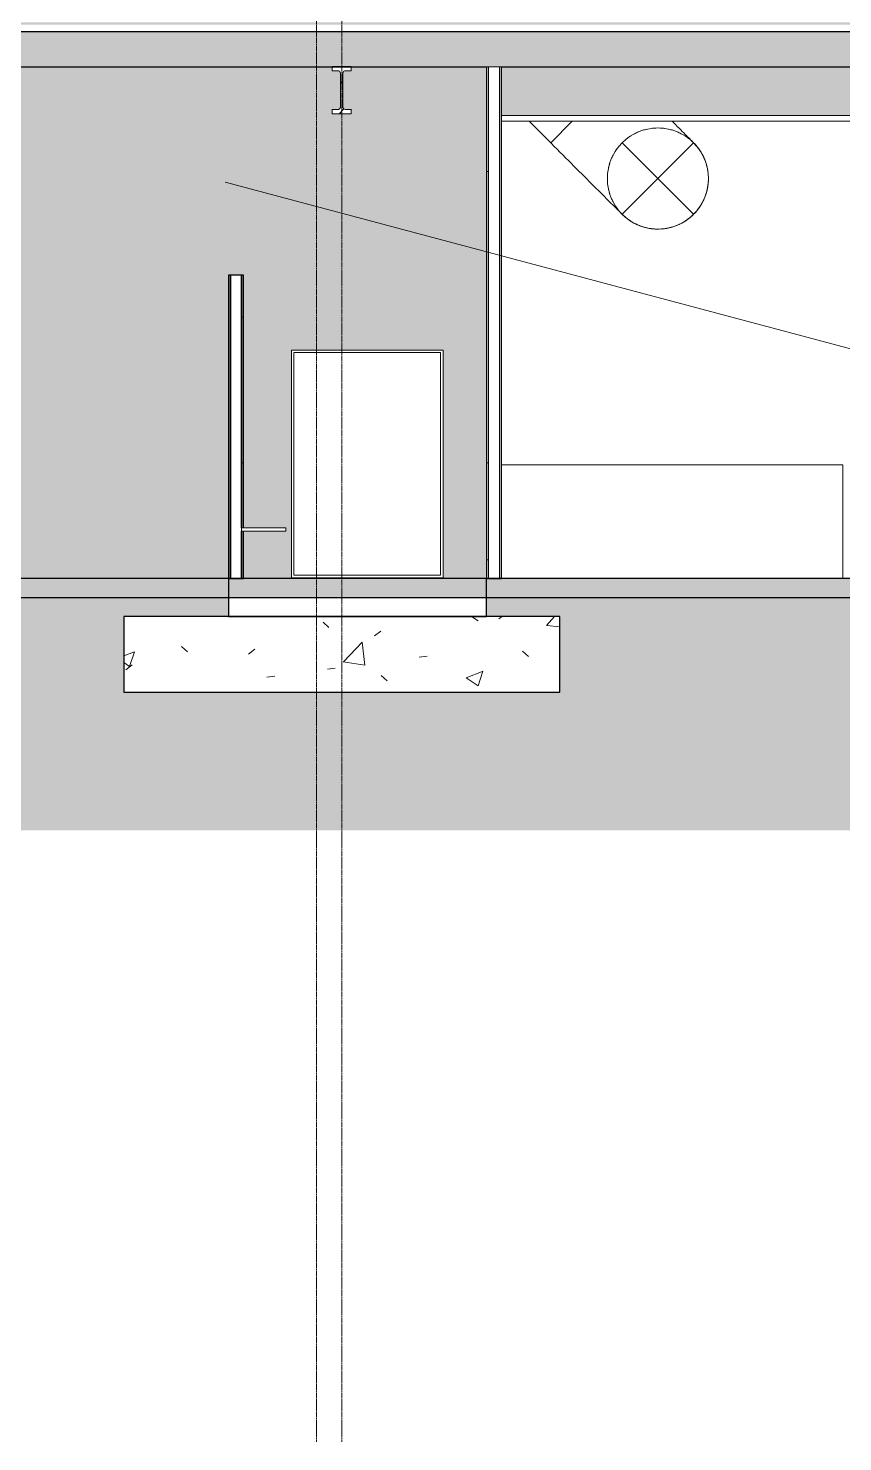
# Model space of a CAD drawing. Header units: inches. Extents: x -23445 to -52, y -314 to 853.
# Drawn here: x -1679.3 to -1421.4, y -273.2 to 174.1 of the extents above; entities that cross this region are included whole.
import ezdxf

# ---------------------------------------------------------------- set-up
doc = ezdxf.new("R2010")
doc.units = ezdxf.units.IN
doc.header["$MEASUREMENT"] = 0
doc.linetypes.add('Grid Line 1_2_', pattern=[0.8749999999999999, 0.4999999999999999, -0.125, 0.125, -0.125])
for name, color, linetype, lineweight in [('A-ANNO-IDEN', 131, 'Continuous', 9), ('A-CLNG', 13, 'Continuous', 9), ('A-CLNG-PATT', 13, 'Continuous', 9), ('A-FLOR', 192, 'Continuous', 9), ('A-FLOR-LEVL', 51, 'Continuous', 9), ('A-FLOR-PATT', 8, 'Continuous', 25), ('A-ROOF', 132, 'Continuous', 9), ('A-WALL', 113, 'Continuous', 9), ('A-WALL-PATT', 111, 'Continuous', 25), ('C-TOPO', 7, 'Continuous', 9), ('I-FURN', 30, 'Continuous', 9), ('I-WALL', 2, 'Continuous', 9), ('M-HVAC-DUCT', 70, 'Continuous', 9), ('M-HVAC-DUCT-ANNO', 70, 'Continuous', 9), ('Q-CASE', 31, 'Continuous', 9), ('Q-SPCQ', 91, 'Continuous', 9), ('S-BEAM', 12, 'Continuous', 9), ('S-FNDN', 32, 'Continuous', 9), ('S-GRID', 1, 'Continuous', 9)]:
    doc.layers.add(name, color=color, linetype=linetype, lineweight=lineweight)
pattern_1 = [(0, (-5053.144, 67.247), (61.44, 15.36), [2.534, -43.54600000000001, 2.534, -43.54600000000001, -245.76]), (0, (-5053.144, 67.247), (61.44, 15.36), [-92.16, 2.534, -89.626, 2.534, -43.54600000000001, -107.52]), (0, (-5053.144, 67.247), (61.44, 15.36), [-230.4, 2.534, -28.186, 2.534, -74.266]), (120, (-5030.104, 74.92699999999999), (-44.02215020212896, 45.52860080851592), [2.534, -43.546, 2.534, -43.546, -245.76]), (120, (-5030.104, 74.92699999999999), (-44.02215020212896, 45.52860080851592), [-92.15999999999998, 2.534, -89.62599999999999, 2.534, -43.546, -107.52]), (120, (-5030.104, 74.92699999999999), (-44.02215020212896, 45.52860080851592), [-230.4, 2.534, -28.186, 2.534, -74.26599999999999]), (240, (-5022.424, 105.647), (-17.41784979787101, -60.8886008085159), [2.534, -43.54600000000001, 2.534, -43.54600000000001, -245.76]), (240, (-5022.424, 105.647), (-17.41784979787101, -60.8886008085159), [-92.16, 2.534, -89.626, 2.534, -43.54600000000001, -107.52]), (240, (-5022.424, 105.647), (-17.41784979787101, -60.8886008085159), [-230.4, 2.534, -28.186, 2.534, -74.266])]
pattern_2 = [(49.99999999999999, (-5053.144, 67.247), (55.08540092433552, -4.819842010399984), [5.76, -63.36]), (355, (-5053.144, 67.247), (-10.65568887076341, 57.76853117995548), [4.608000000000001, -50.688]), (100.451, (-5048.553, 66.846), (44.42946763329039, 52.94866132228842), [4.895, -53.848]), (46.184, (-5053.144, 82.60700000000001), (81.96444173651602, -12.71212223907837), [8.64, -95.04]), (96.636, (-5046.314, 81.548), (71.78149636030851, 74.81237833590787), [7.343, -80.77199999999999]), (351.184, (-5053.144, 82.60700000000001), (71.78194683429966, 74.81243234033883), [6.912000000000001, -76.032]), (21, (-5045.464, 78.767), (45.84207144938917, -30.92146111083851), [5.76, -63.36]), (326, (-5045.464, 78.767), (18.68706418402729, 55.69147629738364), [4.608000000000001, -50.688]), (71.45100000000001, (-5041.644, 76.19), (64.52890835799828, 24.77010932808051), [4.895, -53.848]), (37.50000000000001, (-5053.144, 67.247), (0.933894640541661, 25.56681620382889), [2.534, -47.53899999999999, 2.534, -48.922, -50.88]), (37.50000000000001, (-5053.144, 67.247), (0.933894640541661, 25.56681620382889), [-101.53, 2.534, -48.346]), (7.499999999999999, (-5053.144, 67.247), (20.20403996418253, 30.29130269773347), [2.534, -26.803, 2.534, -46.387, -19.392]), (7.499999999999999, (-5053.144, 67.247), (20.20403996418253, 30.29130269773347), [-78.259, 2.534, -16.858]), (327.5, (-5070.27, 67.247), (40.99778450279307, -1.732402627145404), [2.534, -16.666, 2.534, -57.37, -79.488]), (327.5, (-5070.27, 67.247), (40.99778450279307, -1.732402627145404), [-79.104, 2.534, -76.954]), (317.5, (-5077.95, 67.247), (44.78888311775997, 7.687838582048734), [2.534, -22.426, 2.534, -37.248, -56.448]), (317.5, (-5077.95, 67.247), (44.78888311775997, 7.687838582048734), [-64.742, 2.534, -53.91399999999999])]

# ---------------------------------------------------------------- blocks, each defined once
blk = doc.blocks.new('Furniture 6 - Furniture 1-2394-Building Section - East_West looking South _ Fieldhouse')
at = {"layer": 'I-FURN', "color": 7}
for p, q in [((25659.64022535242, 16), (25673.64022535241, 16)), ((25659.64022535242, 15), (25659.64022535242, 16)), ((25673.64022535241, 15), (25659.64022535242, 15)), ((25673.64022535241, 15), (25673.64022535241, 16))]:
    blk.add_line(p, q, dxfattribs=at)
blk = doc.blocks.new('Bradley-Washroom_Accessories-Mirrors-780_Custom - Bradley-Washroom_Accessories-Mirrors-780_Custom-177760-Building Section - East_West looking South _ Fieldhouse')
at = {"layer": 'Q-SPCQ', "color": 7}
for p, q in [((25368.64022535242, 72.25000000000001), (25320.64022535242, 72.25000000000001)), ((25320.64022535242, 72.25000000000001), (25320.64022535242, 0.2499999999999058)), ((25368.64022535242, 0.2499999999998952), (25368.64022535242, 72.25000000000001)), ((25321.39022535242, 71.50000000000013), (25367.89022535242, 71.50000000000013)), ((25321.39022535242, 0.9999999999998844), (25321.39022535242, 71.50000000000013)), ((25367.89022535242, 71.50000000000013), (25367.89022535242, 0.9999999999998844)), ((25320.64022535242, 0.2499999999999058), (25368.64022535242, 0.2499999999998952)), ((25367.89022535242, 0.9999999999998844), (25321.39022535242, 0.9999999999998844))]:
    blk.add_line(p, q, dxfattribs=at)
blk = doc.blocks.new('Locker Rooms and Restrooms_rvt-5-Building Section - East_West looking South _ Fieldhouse')
at = {"layer": 'A-WALL-PATT', "lineweight": 9}
h = blk.add_hatch(dxfattribs=at)
h.set_pattern_fill('FP_60', style=0, pattern_type=2)
h.set_pattern_definition(pattern_1)
h.paths.add_polyline_path([(25660.26522535243, 0), (25660.26522535243, 15), (25659.64022535243, 15), (25659.64022535243, 0)], flags=0)
h.paths.add_polyline_path([(25659.64022535243, 16.00000000000045), (25660.26522535243, 16.00000000000045), (25660.26522535243, 95.99999999999999), (25659.64022535243, 95.99999999999999), (25659.64022535243, 76.52392066002743)], flags=0)
at = {"layer": 'A-FLOR', "color": 250, "lineweight": 25}
for p, q in [((25737.26522535242, 0), (25655.51522535242, 0)), ((25655.51522535242, 0), (25655.51522535242, -12)), ((25737.26522535242, -12), (25737.26522535242, 0)), ((25655.51522535242, -12), (25737.26522535242, -12))]:
    blk.add_line(p, q, dxfattribs=at)
at = {"layer": 'I-WALL', "color": 250, "lineweight": 25}
for p, q in [((25655.51522535242, 95.99999999999999), (25655.51522535242, 0)), ((25656.14022535242, 95.99999999999999), (25655.51522535242, 95.99999999999999)), ((25656.14022535242, 95.99999999999999), (25656.14022535242, 0)), ((25659.64022535242, 95.99999999999999), (25656.14022535242, 95.99999999999999)), ((25656.14022535242, 0), (25656.14022535242, 95.99999999999999)), ((25659.64022535242, 16.00000000000021), (25659.64022535242, 95.99999999999999)), ((25660.26522535242, 95.99999999999999), (25659.64022535242, 95.99999999999999)), ((25659.64022535242, 95.99999999999999), (25659.64022535242, 16.00000000000021)), ((25660.26522535242, 16.00000000000021), (25660.26522535242, 95.99999999999999)), ((25659.64022535242, 0), (25659.64022535242, 14.99999999999992)), ((25659.64022535242, 14.99999999999991), (25659.64022535242, 0)), ((25660.26522535242, 0), (25660.26522535242, 14.99999999999992)), ((25655.51522535242, 0), (25656.14022535242, 0)), ((25656.14022535242, 0), (25659.64022535242, 0)), ((25659.64022535242, 0), (25660.26522535242, 0))]:
    blk.add_line(p, q, dxfattribs=at)
at = {"lineweight": 9}
for name, p in [('Bradley-Washroom_Accessories-Mirrors-780_Custom - Bradley-Washroom_Accessories-Mirrors-780_Custom-177760-Building Section - East_West looking South _ Fieldhouse', (354.8124999999956, 0)), ('Furniture 6 - Furniture 1-2394-Building Section - East_West looking South _ Fieldhouse', (0, 0))]:
    blk.add_blockref(name, p, dxfattribs=at)
blk = doc.blocks.new('Struct_Xcel_Sports Complex_rvt-5-Building Section - East_West looking South _ Fieldhouse')
at = {"layer": 'A-FLOR-PATT', "lineweight": 9}
h = blk.add_hatch(dxfattribs=at)
h.set_pattern_fill('FP_71', style=0, pattern_type=2)
h.set_pattern_definition(pattern_2)
h.paths.add_polyline_path([(24152.18500625958, -5.999999999999317), (26272.89022535242, -5.999999999999317), (26272.89022535242, 0), (22066.14022535249, 0), (22066.14022535249, -5.999999999999317), (23875.71100625957, -5.999999999999317)], flags=0)
at = {"layer": 'S-FNDN'}
h = blk.add_hatch(dxfattribs=at)
h.set_pattern_fill('FP_71', color=256, style=0, pattern_type=2)
h.set_pattern_definition(pattern_2)
h.paths.add_polyline_path([(25760.39022535242, -35.99999999999999), (25760.39022535242, -12), (25622.39022535242, -12), (25622.39022535242, -35.99999999999999)], flags=0)
at = {"layer": 'A-FLOR', "color": 250, "lineweight": 25}
for p, q in [((26272.89022535242, 0), (22066.14022535249, 0)), ((22066.14022535249, -5.999999999999999), (26272.89022535242, -5.999999999999999))]:
    blk.add_line(p, q, dxfattribs=at)
at = {"layer": 'S-FNDN', "color": 250, "lineweight": 25}
for p, q in [((25760.39022535242, -12), (25622.39022535242, -12)), ((25622.39022535242, -12), (25622.39022535242, -35.99999999999999)), ((25760.39022535242, -35.99999999999999), (25760.39022535242, -12)), ((25622.39022535242, -35.99999999999999), (25760.39022535242, -35.99999999999999))]:
    blk.add_line(p, q, dxfattribs=at)
blk = doc.blocks.new('W-Wide Flange - 1_-3_ deep-1401343-Building Section - East_West looking South _ Fieldhouse')
at = {"layer": 'S-BEAM'}
h = blk.add_hatch(dxfattribs=at)
h.set_pattern_fill('FP_59', color=256, style=0, pattern_type=2)
h.set_pattern_definition([(45, (-5053.144, 67.247), (-19.00703027829439, 19.0070302782944), []), (45, (-5053.144, 96.04700000000001), (-19.00703027829439, 19.0070302782944), [])])
h.paths.add_polyline_path([(25688.39022535787, 147.0246595367274), (25694.39022535787, 147.0246595367275), (25694.39022535787, 148.3858395803335), (25692.45718172665, 148.4081731000217), (25692.10031943422, 148.5801780381753), (25691.85336306544, 148.8901202269809), (25691.76522535787, 149.2766118147527), (25691.78753951603, 159.9839379150788), (25691.95939533848, 160.3411098494723), (25692.26906883006, 160.588280497136), (25692.65522535787, 160.6764946799524), (25694.39022535787, 160.6764946799525), (25694.39022535787, 162.0376747235586), (25688.39022535787, 162.0376747235585), (25688.39022535787, 160.6764946799524), (25690.32326898909, 160.6541611602651), (25690.68013128153, 160.4821562221107), (25690.9270876503, 160.1722140333058), (25691.01522535787, 159.7857224455333), (25690.99291119972, 149.0783963452072), (25690.82105537727, 148.721224410813), (25690.51138188569, 148.4740537631493), (25690.07163125958, 148.3858395803335), (25688.39022535787, 148.3858395803336)], flags=0)
at = {"layer": 'S-BEAM', "lineweight": 15}
for p, q in [((25694.39022535787, 162.0376747235576), (25688.39022535787, 162.0376747235576)), ((25688.39022535787, 162.0376747235576), (25688.39022535787, 160.6764946799516)), ((25694.39022535787, 160.6764946799516), (25694.39022535787, 162.0376747235576)), ((25688.39022535787, 160.6764946799516), (25690.12522535787, 160.6764946799516)), ((25691.01522535787, 159.785722445533), (25691.01522535787, 149.2766118147518)), ((25691.76522535787, 149.2766118147518), (25691.76522535787, 159.785722445533)), ((25692.65522535787, 160.6764946799516), (25694.39022535787, 160.6764946799516)), ((25690.12522535787, 148.3858395803331), (25688.39022535787, 148.3858395803331)), ((25688.39022535787, 148.3858395803331), (25688.39022535787, 147.0246595367272)), ((25694.39022535787, 148.3858395803332), (25692.65522535787, 148.3858395803332)), ((25694.39022535787, 147.0246595367272), (25694.39022535787, 148.3858395803332)), ((25688.39022535787, 147.0246595367272), (25694.39022535787, 147.0246595367272))]:
    blk.add_line(p, q, dxfattribs=at)
at = {"layer": 'S-BEAM'}
for p, q in [((25688.39022535787, 148.5547628320969), (25688.39022535787, 148.3858395803331)), ((25694.39022535787, 148.3858395803331), (25694.39022535787, 148.5547628320968))]:
    blk.add_line(p, q, dxfattribs=at)
at = {"layer": 'S-BEAM', "lineweight": 15, "flags": 128}
for points in [[(25690.12522535787, 160.6764946799516), (25690.32326898909, 160.6541611602644), (25690.51138188568, 160.5882804971362), (25690.68013128153, 160.4821562221101), (25690.82105537727, 160.3411098494722), (25690.9270876503, 160.1722140333048), (25690.99291119971, 159.9839379150783), (25691.01522535787, 159.785722445533)], [(25691.76522535787, 159.785722445533), (25691.78753951603, 159.9839379150781), (25691.85336306543, 160.1722140333044), (25691.95939533848, 160.3411098494716), (25692.10031943422, 160.4821562221096), (25692.26906883006, 160.5882804971358), (25692.45718172665, 160.6541611602641), (25692.65522535787, 160.6764946799516)], [(25691.01522535787, 149.2766118147518), (25690.99291119971, 149.0783963452066), (25690.9270876503, 148.8901202269802), (25690.82105537727, 148.7212244108129), (25690.68013128153, 148.5801780381749), (25690.51138188568, 148.4740537631487), (25690.32326898909, 148.4081731000205), (25690.12522535787, 148.3858395803331)], [(25692.65522535787, 148.3858395803332), (25692.45718172665, 148.4081731000205), (25692.26906883006, 148.4740537631488), (25692.10031943422, 148.580178038175), (25691.95939533848, 148.7212244108129), (25691.85336306543, 148.8901202269801), (25691.78753951603, 149.0783963452066), (25691.76522535787, 149.2766118147518)]]:
    blk.add_lwpolyline(points, dxfattribs=at)
blk = doc.blocks.new('Casework 1 - Casework 1-456223-Building Section - East_West looking South _ Fieldhouse')
at = {"layer": 'Q-CASE', "lineweight": 13}
for p, q in [((25850.01522535242, 35.99999999999999), (25742.01522535242, 35.99999999999999)), ((25742.01522535242, 35.99999999999999), (25742.01522535242, 0)), ((25850.01522535242, 0), (25850.01522535242, 35.99999999999999)), ((25742.01522535242, 0), (25850.01522535242, 0))]:
    blk.add_line(p, q, dxfattribs=at)
blk = doc.blocks.new('Girt_C - 10_D-1401468-Building Section - East_West looking South _ Fieldhouse')
at = {"layer": 'S-BEAM'}
blk.add_line((25742.01522535243, 144.6875000002055), (26262.89022535217, 144.6875000002055), dxfattribs=at)
blk = doc.blocks.new('Round Elbow - 1_0 D-1542880-Building Section - East_West looking South _ Fieldhouse')
at = {"layer": 'M-HVAC-DUCT'}
blk.add_line((25757.54284985521, 137.8651527989035), (25764.35266473341, 144.6749676770986), dxfattribs=at)
at = {"layer": 'M-HVAC-DUCT', "flags": 128}
for points in [[(25795.97194967393, 144.6908869761363), (25796.40218225801, 144.2606543920494), (25797.01961724345, 143.6432194066169), (25797.61009686259, 143.0527397874723), (25798.17267647402, 142.4901601760432), (25798.70645607036, 141.9563805796986), (25799.21058171813, 141.4522549319246), (25799.68424692385, 140.9785897262192), (25800.1266939242, 140.5361427258652), (25800.53721489838, 140.1256217516812), (25800.91515310041, 139.747683549652), (25801.25990390978, 139.402932740278), (25801.57091579874, 139.0919208513133), (25801.84769121463, 138.815145435433), (25802.0897873758, 138.573049274259), (25802.29681698005, 138.3660196700083), (25802.46844882419, 138.1943878258802), (25802.60440833385, 138.0584283162131), (25802.70447800284, 137.9583586472226), (25802.76849774103, 137.8943389090278), (25802.7963651305, 137.8664715195544), (25802.79768385117, 137.8651527988952)], [(25780.1702668532, 115.2377358009297), (25780.15216733305, 115.2558353210659), (25780.09789772802, 115.3101049261034), (25780.00754485787, 115.4004577962477), (25779.88125326794, 115.5267493861866), (25779.71922499781, 115.6887776563132), (25779.52171925817, 115.8862833959596), (25779.28905201605, 116.1189506380759), (25779.02159548942, 116.3864071647071), (25778.71977755165, 116.6882251024638), (25778.38408104709, 117.0239216070332), (25778.01504301851, 117.3929596356147), (25777.61325384803, 117.794748806092), (25777.17935631263, 118.2286463414988), (25776.71404455579, 118.6939580983384), (25776.21806297706, 119.1899396770622), (25775.69220504117, 119.7157976129502), (25775.13731200865, 120.2706906454792), (25774.55427158996, 120.8537310641675), (25773.9440165254, 121.4639861287225), (25773.30752309291, 122.1004795612192), (25772.64580954618, 122.7621931079471), (25771.95993448573, 123.4480681683865), (25771.25099516537, 124.1570074887533), (25770.52012573675, 124.8878769173704), (25769.76849543506, 125.6395072190589), (25768.99730670845, 126.410695945677), (25768.20779329435, 127.2002093597719), (25767.40121824582, 128.0067844083037), (25766.57887191088, 128.8291307432536), (25765.74206986822, 129.6659327859109), (25764.89215082261, 130.5158518315143), (25764.03047446322, 131.3775281909003), (25763.15841928842, 132.2495833657053), (25762.27738040045, 133.130622253678), (25761.38876727358, 134.0192353805468), (25760.49400149926, 134.9140011548629), (25759.59451451186, 135.8134881422664), (25758.69174529867, 136.7162573554539), (25757.78713809786, 137.6208645562664), (25757.54284985522, 137.8651527989021)], [(25802.79768385117, 137.8651527988952), (25803.24106176115, 137.403675368771), (25803.66563084093, 136.9248366839569), (25804.07071187055, 136.4294027841998), (25804.45565680675, 135.918166258053), (25804.81984981978, 135.3919449749003), (25805.16270827849, 134.8515807765401), (25805.31905494854, 134.5819022185114)], [(25805.35546235887, 134.5191039643653), (25805.48368368249, 134.2979381304201), (25805.78226253961, 133.7319027466673), (25806.05796718738, 133.1543801611503), (25806.31035655715, 132.5662942868061), (25806.53902687979, 131.9685859355817), (25806.74361233156, 131.3622113133372), (25806.92378561938, 130.7481404901113), (25807.07925850442, 130.1273558482311), (25807.20978226324, 129.5008505106909), (25807.23408998593, 129.3552282233021)], [(25807.48102750094, 126.5479311875981), (25807.48226967343, 126.3178232163423), (25807.46013039278, 125.6782489502627), (25807.41243267213, 125.0400716104697), (25807.33925281767, 124.4043121445712), (25807.24070790153, 123.7719876320917), (25807.11695557457, 123.1441096573619), (25806.96819381411, 122.5216826911996), (25806.79466060724, 121.9057024839751), (25806.59663357007, 121.2971544726164), (25806.52192210175, 121.0953691912102)], [(25807.24372710407, 129.297494341543), (25807.31514808565, 128.8696267523884), (25807.39518740883, 128.2346943966808), (25807.44977218693, 127.5970691998928), (25807.47881509595, 126.9577712263193), (25807.48081344047, 126.5875851162088)], [(25806.50376178378, 121.046320698997), (25806.37442950361, 120.6970122041272), (25806.12840388697, 120.1062357781127), (25805.85895030865, 119.5257703108283), (25805.5664998369, 118.9565444231951), (25805.35417730937, 118.5810288379118)], [(25805.343022938, 118.5613011135751), (25805.25152033008, 118.399468755206), (25804.91451568822, 117.8554345090943), (25804.55602504685, 117.325312023597), (25804.17662191452, 116.8099493816056), (25803.77691325532, 116.3101710534079), (25803.35753851782, 115.826776577716), (25802.91916861216, 115.3605392825741), (25802.79768385117, 115.2377358009263)], [(25785.97885175139, 111.5316578682685), (25785.6295432564, 111.6609901484831), (25785.03876683038, 111.9070157651239), (25784.4583013631, 112.1764693434443), (25783.88907547546, 112.4689198151964), (25783.33199980747, 112.7838993220118), (25782.78796556136, 113.1209039638735), (25782.25784307587, 113.479394605243), (25781.74248043387, 113.8587977375685), (25781.24270210568, 114.2585063967736), (25780.75930762999, 114.6778811342709), (25780.29307033484, 115.1162510399408), (25780.1702668532, 115.2377358009297)], [(25799.45163501668, 112.6799572932525), (25799.23046918269, 112.5517359695967), (25798.66443379893, 112.2531571124751), (25798.08691121342, 111.9774524647149), (25797.49882533907, 111.7250630949396), (25796.90111698785, 111.4963927722992), (25796.2947423656, 111.2918073205296), (25795.68067154238, 111.111634032712), (25795.0598869005, 110.9561611476709), (25794.43338156296, 110.825637388857), (25794.28775927547, 110.801329666149)], [(25802.79768385117, 115.2377358009263), (25802.33620642104, 114.7943578909377), (25801.85736773623, 114.3697888111603), (25801.36193383647, 113.9647077815495), (25800.85069731032, 113.5797628453397), (25800.32447602717, 113.2155698323142), (25799.78411182881, 112.8727113736013), (25799.51443327074, 112.7163647035332)], [(25791.45203525688, 110.5542386961682), (25791.25035426861, 110.5531499786639), (25790.61078000253, 110.5752892593112), (25789.97260266274, 110.6229869799584), (25789.33684319684, 110.6961668344286), (25788.70451868436, 110.7947117505637), (25788.07664070963, 110.9184640775216), (25787.45421374347, 111.0672258379772), (25786.83823353625, 111.240759044849), (25786.22968552489, 111.438786082021), (25786.04245114746, 111.5081100444057)], [(25794.23002539394, 110.7916925480441), (25793.80215780465, 110.7202715664409), (25793.16722544895, 110.6402322432614), (25792.52960025216, 110.5856474651613), (25791.89030227859, 110.5566045561418), (25791.52011616835, 110.5546062116224)]]:
    blk.add_lwpolyline(points, dxfattribs=at)
at = {"layer": 'M-HVAC-DUCT'}
for centre, radius, start, end in [((25791.48397535217, 126.5514442999131), 15.99999999999806, 122.5606265235144, 127.5047656948693), ((25791.48397535217, 126.5514442999131), 15.99999999999796, 112.4952343051412, 117.5047656948309), ((25791.48397535217, 126.5514442999131), 16.00000000000126, 102.4952343051922, 107.5047656947619), ((25791.48397535217, 126.5514442999131), 15.9999999999957, 92.4952343052991, 97.50476569473064), ((25791.48397535217, 126.5514442999131), 15.99999999999877, 82.49523430529754, 87.50476569463619), ((25791.48397535217, 126.5514442999131), 15.99999999999548, 72.49523430535484, 77.50476569465658), ((25791.48397535217, 126.5514442999131), 16.00000000000183, 62.49523430537014, 67.50476569462394), ((25791.48397535217, 126.5514442999131), 15.99999999999932, 52.4952343053466, 57.43937347646564), ((25791.48397535217, 126.5514442999131), 15.9999999999957, 142.4952343051034, 147.5047656949461), ((25791.48397535217, 126.5514442999131), 15.99999999999756, 134.9999999999861, 137.5047656948425), ((25791.48397535217, 126.5514442999131), 15.99999999999675, 132.4952343050801, 134.9999999999875), ((25791.48397535217, 126.5514442999131), 15.99999999999756, 44.99999999998608, 47.50476569465149), ((25791.48397535217, 126.5514442999131), 16.00000000000143, 42.49523430533175, 44.99999999999304), ((25791.48397535217, 126.5514442999131), 15.99999999999974, 32.49523430531369, 37.50476569466221), ((25791.48397535217, 126.5514442999131), 16.00000000000074, 162.4952343049854, 167.5047656950402), ((25791.48397535217, 126.5514442999131), 16.00000000000021, 152.4952343050006, 157.5047656949592), ((25791.48397535217, 126.5514442999131), 16.00000000000087, 22.49523430541962, 27.50476569464782), ((25791.48397535217, 126.5514442999131), 16.00000000000122, 12.49523430543577, 17.50476569455041), ((25791.48397535217, 126.5514442999131), 15.9999999999967, 172.4952343049436, 177.5047656949364), ((25791.48397535217, 126.5514442999131), 16.00000000000343, 182.4952343050236, 187.5047656950657), ((25791.48397535217, 126.5514442999131), 16.00000000000423, 2.495234305393668, 7.504765694596891), ((25791.48397535217, 126.5514442999131), 16.00000000000313, 352.4952343053768, 357.504765694623), ((25791.48397535217, 126.5514442999131), 15.99999999999579, 192.4952343048576, 197.5047656951148), ((25791.48397535217, 126.5514442999131), 15.99999999999913, 342.4952343053932, 347.50476569464), ((25791.48397535217, 126.5514442999131), 15.99999999999979, 202.4952343048863, 207.5047656950865), ((25791.48397535217, 126.5514442999131), 15.99999999999718, 212.4952343048921, 217.5047656951227), ((25791.48397535217, 126.5514442999131), 15.99999999999925, 322.495234305126, 327.5047656948342), ((25791.48397535217, 126.5514442999131), 16.00000000000082, 332.4952343052353, 337.5047656946896), ((25791.48397535217, 126.5514442999131), 15.999999999999, 222.4952343048858, 224.9999999999883), ((25791.48397535217, 126.551444299913), 16.00000000000013, 224.9999999999895, 227.5047656950923), ((25791.48397535217, 126.551444299913), 16.00000000000207, 232.4952343049149, 237.5047656951468), ((25791.48397535217, 126.551444299913), 16.0000000000041, 242.4952343048742, 247.5047656951466), ((25791.48397535217, 126.551444299913), 16.0000000000005, 292.4952343050938, 297.504765694893), ((25791.48397535217, 126.551444299913), 15.99999999999581, 302.4952343051322, 307.504765694899), ((25791.48397535217, 126.551444299913), 16.0000000000039, 312.4952343051216, 314.9999999999835), ((25791.48397535217, 126.5514442999131), 16.00000000000013, 314.9999999999904, 317.5047656948859), ((25791.48397535217, 126.551444299913), 16.00000000000164, 252.495234304936, 257.5047656950615), ((25791.48397535217, 126.551444299913), 16.00000000000249, 262.4952343049962, 267.5047656950276), ((25791.48397535217, 126.551444299913), 15.99999999999948, 272.4952343050113, 277.5047656949519), ((25791.48397535217, 126.551444299913), 16.00000000000206, 282.4952343050837, 287.5047656949114)]:
    blk.add_arc(centre, radius, start, end, dxfattribs=at)

msp = doc.modelspace()

# ---------------------------------------------------------------- hatches: boundary and pattern name
at = {"layer": 'A-CLNG-PATT'}
h = msp.add_hatch(dxfattribs=at)
h.set_pattern_fill('FP_66', color=256, style=0, pattern_type=2)
h.set_pattern_definition([(161.57, (-5052.184, 68.207), (-7.680223697288786, -0.0009795936816989759), [0, -54.643, 6.067, 0]), (18.43, (-5054.104, 68.207), (-7.680223697288786, 0.00097959368169942), [0, -54.643, 6.067, 0]), (108.43, (-5052.184, 68.207), (3.838295292656201, -19.20136532245489), [18.21099999999999, -42.49899999999999]), (71.57, (-5054.104, 68.207), (3.838295292656203, 19.20136532245489), [18.211, -42.499])])
h.paths.add_polyline_path([(-1080.267150690477, 161.8500662632414), (-1002.307681597493, 161.8500662632414), (-1002.307681597493, 172.9847191934743), (-4472.557681597558, 172.9847191934791), (-4472.557681597558, 161.8500662632468), (-1114.826400690476, 161.8500662632414)], flags=0)
at = {"layer": 'A-CLNG-PATT', "lineweight": 5}
msp.add_hatch(color=256, dxfattribs=at).paths.add_polyline_path([(-1218.504150690478, 172.9847191934743), (-4460.307681598199, 173.0472191934823), (-4460.307681598199, 173.1536424451717), (-4460.74518159738, 173.1536424451717), (-4460.745181597387, 172.9847191934791), (-1253.06340069048, 172.984719193475)], flags=0)
at = {"layer": 'A-WALL-PATT', "lineweight": 9}
h = msp.add_hatch(dxfattribs=at)
h.set_pattern_fill('FP_62', color=256, style=0, pattern_type=2)
h.set_pattern_definition([(90, (-2014.433, 1159.75), (-193, -193), [48, -145]), (180, (-2014.433, 1159.75), (-2.363568322354392e-14, -193), [96.25, -96.75]), (270, (-2110.683, 1207.75), (-193, -193), [48, -145]), (180, (-2014.433, 1207.75), (-2.363568322354392e-14, -193), [96.25, -96.75]), (270, (-2110.933, 1207.75), (-193, -193), [48, -145]), (180, (-2110.933, 1207.75), (-2.363568322354392e-14, -193), [96.25, -96.75]), (90, (-2207.183, 1159.75), (-193, -193), [48, -145]), (180, (-2110.933, 1159.75), (-2.363568322354392e-14, -193), [96.25, -96.75]), (90, (-2062.433, 1208), (-193, -193), [48, -145]), (180, (-2014.183, 1208), (-2.363568322354392e-14, -193), [48.25, -144.75]), (180, (-2014.183, 1256), (-2.363568322354392e-14, -193), [48.25, -144.75]), (90, (-2158.933, 1208), (-193, -193), [48, -145]), (180, (-2062.683, 1208), (-2.363568322354392e-14, -193), [96.25, -96.75]), (270, (-2062.683, 1256), (-193, -193), [48, -145]), (180, (-2062.683, 1256), (-2.363568322354392e-14, -193), [96.25, -96.75]), (180, (-2159.183, 1208), (-2.363568322354392e-14, -193), [48, -145]), (270, (-2159.183, 1256), (-193, -193), [48, -145]), (180, (-2159.183, 1256), (-2.363568322354392e-14, -193), [48, -145]), (90, (-2014.433, 1256.25), (-193, -193), [48, -145]), (180, (-2014.433, 1256.25), (-2.363568322354392e-14, -193), [96.25, -96.75]), (270, (-2110.683, 1304.25), (-193, -193), [48, -145]), (180, (-2014.433, 1304.25), (-2.363568322354392e-14, -193), [96.25, -96.75]), (270, (-2110.933, 1304.25), (-193, -193), [48, -145]), (180, (-2110.933, 1304.25), (-2.363568322354392e-14, -193), [96.25, -96.75]), (270, (-2207.183, 1304.25), (-193, -193), [48, -145]), (180, (-2110.933, 1256.25), (-2.363568322354392e-14, -193), [96.25, -96.75]), (90, (-2062.433, 1304.5), (-193, -193), [48, -145]), (180, (-2014.183, 1304.5), (-2.363568322354392e-14, -193), [48.25, -144.75]), (180, (-2014.183, 1352.5), (-2.363568322354392e-14, -193), [48.25, -144.75]), (90, (-2158.933, 1304.5), (-193, -193), [48, -145]), (180, (-2062.683, 1304.5), (-2.363568322354392e-14, -193), [96.25, -96.75]), (270, (-2062.683, 1352.5), (-193, -193), [48, -145]), (180, (-2062.683, 1352.5), (-2.363568322354392e-14, -193), [96.25, -96.75]), (180, (-2159.183, 1304.5), (-2.363568322354392e-14, -193), [48, -145]), (270, (-2159.183, 1352.5), (-193, -193), [48, -145]), (180, (-2159.183, 1352.5), (-2.363568322354392e-14, -193), [48, -145])])
h.paths.add_polyline_path([(-4490.058681598104, 0), (-4472.057681597613, 0), (-4472.057681597613, 150.1961858258701), (-4471.052681595378, 150.1961858258701), (-4471.052681595378, 150.4614157608334), (-4469.467725144255, 150.5209218934103), (-4469.221901140198, 150.7743709227725), (-4469.167681595376, 150.7130102050946), (-4468.894487517919, 150.6232602008431), (-4468.817036830547, 150.6551930751448), (-4468.527448915727, 150.4765042356703), (-4467.932681597616, 150.4614157608334), (-4467.062681595376, 150.4614157608334), (-4467.073650690483, 150.0272625740813), (-4467.307681597616, 150.0272625740813), (-4467.307681597616, 98.24999999999112), (-3029.932681597638, 98.24999999999112), (-3029.932681597638, 147.0246595367223), (-3030.557681592189, 147.0246595367223), (-3030.557681592189, 148.5547628321033), (-3029.932681597638, 148.5547628321033), (-3029.932681597638, 160.6764946799469), (-3030.557681592189, 160.6764946799469), (-3030.557681592189, 161.8500662632441), (-3314.057681592192, 161.8500662632441), (-3314.057681592192, 160.6764946799449), (-3315.990725223412, 160.6541611602581), (-3316.347587515844, 160.4821562221034), (-3316.594543884625, 160.1722140332986), (-3316.682681592192, 159.7857224455265), (-3316.600719959046, 149.0783963451997), (-3316.470401138042, 148.8698644492667), (-3316.136436296314, 148.6272303599157), (-3315.792681592193, 148.5547628321033), (-3314.057681592192, 148.5547628321033), (-3314.057681592192, 147.0246595367209), (-3320.057681592192, 147.0246595367209), (-3320.057681592192, 148.5547628321039), (-3317.978588190483, 148.6273707774198), (-3317.74751003928, 148.7672274775764), (-3317.505058578168, 149.1015568602961), (-3317.432681592192, 149.3085778746747), (-3317.460690466723, 160.0002266005494), (-3317.626851572793, 160.3411098494655), (-3317.936525064375, 160.5882804971299), (-3318.322681592192, 160.6764946799449), (-3320.057681592192, 160.6764946799449), (-3320.057681592192, 161.8500662632441), (-3603.557681592189, 161.8500662632441), (-3603.557681592189, 160.6764946799442), (-3605.490725223412, 160.6541611602567), (-3605.847587515844, 160.4821562221027), (-3606.094543884625, 160.1722140332992), (-3606.182681592189, 159.7857224455251), (-3606.100719959046, 149.078396345199), (-3605.970401138038, 148.8698644492619), (-3605.636436296329, 148.6272303599212), (-3605.2926815922, 148.5547628321046), (-3603.557681592189, 148.5547628321046), (-3603.557681592189, 147.0246595367196), (-3609.557681592189, 147.0246595367196), (-3609.557681592189, 148.5547628321039), (-3607.478926888052, 148.6272303599219), (-3607.247510039288, 148.7672274775689), (-3607.005058578165, 149.1015568603022), (-3606.932681592189, 149.3085778746767), (-3606.960690466723, 160.0002266005488), (-3607.126851572793, 160.3411098494648), (-3607.436525064375, 160.5882804971293), (-3607.822681592192, 160.6764946799442), (-3609.557681592189, 160.6764946799442), (-3609.557681592189, 161.8500662632441), (-3893.057681592189, 161.8500662632441), (-3893.057681592189, 160.6764946799421), (-3894.990725223412, 160.6541611602554), (-3895.347587515844, 160.4821562221007), (-3895.594543884625, 160.1722140332958), (-3895.682681592189, 159.7857224455238), (-3895.600719959042, 149.0783963451977), (-3895.470401138035, 148.8698644492633), (-3895.136436296289, 148.6272303599069), (-3894.792681592189, 148.5547628321039), (-3893.057681592189, 148.5547628321039), (-3893.057681592189, 147.0246595367182), (-3899.057681592189, 147.0246595367182), (-3899.057681592189, 148.5547628321046), (-3896.978926888074, 148.6272303599144), (-3896.74751003928, 148.7672274775757), (-3896.505058578172, 149.1015568602893), (-3896.432681592189, 149.3085778746801), (-3896.46069046672, 160.0002266005467), (-3896.626851572793, 160.3411098494634), (-3896.936525064375, 160.5882804971272), (-3897.322681592188, 160.6764946799421), (-3899.057681592189, 160.6764946799421), (-3899.057681592189, 161.8500662632441), (-4182.557681592192, 161.8500662632441), (-4182.557681592192, 160.6764946799408), (-4184.490725223412, 160.654161160254), (-4184.847587515847, 160.4821562220993), (-4185.094543884628, 160.1722140332945), (-4185.182681592192, 159.7857224455231), (-4185.100719959046, 149.0783963451963), (-4184.970401138042, 148.8698644492647), (-4184.636436296343, 148.6272303599273), (-4184.292681592196, 148.5547628321053), (-4182.557681592192, 148.5547628321053), (-4182.557681592192, 147.0246595367168), (-4188.557681592192, 147.0246595367168), (-4188.557681592192, 148.5547628321053), (-4186.478926888041, 148.6272303599294), (-4186.247510039284, 148.767227477575), (-4186.005058578176, 149.1015568602852), (-4185.932681592192, 149.3085778746822), (-4185.960690466727, 160.0002266005453), (-4186.126851572797, 160.3411098494614), (-4186.436525064379, 160.5882804971259), (-4186.822681592195, 160.6764946799408), (-4188.557681592192, 160.6764946799408), (-4188.557681592192, 161.8500662632441), (-4472.557681597558, 161.8500662632441), (-4472.557681597558, 172.0463515141757), (-4472.807681597387, 172.0463515141757), (-4472.807681597387, 174.9512811819554), (-4490.058681598104, 174.1764206600278), (-4490.058681598104, 76.52392066002743)], flags=0)
h.paths.add_polyline_path([(-2635.432681597642, 0), (-2428.557681597646, 0), (-2428.557681597646, 98.24999999999044), (-2351.932681597664, 98.24999999999044), (-2351.932681597664, 0), (-2306.182681597635, 0), (-2306.182681597635, 108.0000000000007), (-2635.432681597642, 108.0000000000007), (-2635.432681597642, 2.769230769230716)], flags=0)
h.paths.add_polyline_path([(-2301.432681597635, 0), (-2163.307681597635, 0), (-2163.30768159762, 161.8500662632441), (-2301.432681597507, 161.8500662632441), (-2301.432681597635, 24.90150564618329)], flags=0)
h.paths.add_polyline_path([(-2158.557681597635, 0), (-2152.682681597653, 0), (-2152.682681597653, 98.24999999999044), (-2110.682681597638, 98.24999999999044), (-2110.682681597638, 0), (-2102.682681597646, 0), (-2102.682681597646, 86.00000000000021), (-2101.682681597638, 86.00000000000021), (-2101.682681597467, 161.8500662632441), (-2156.057681592181, 161.8500662632441), (-2156.057681592181, 160.6764946799489), (-2157.990725223404, 160.6541611602615), (-2158.347587515836, 160.4821562221068), (-2158.557681597613, 160.172214033302), (-2158.470401138027, 148.8698644492606), (-2158.136436296329, 148.6272303599191), (-2157.792681592189, 148.5547628320992), (-2156.057681592181, 148.5547628320992), (-2156.057681592181, 147.0246595367243), (-2158.557681597635, 147.0246595367243), (-2158.557681597635, 76.52392066002743)], flags=0)
h.paths.add_polyline_path([(-1963.682681597638, 0), (-1887.307681597631, 0), (-1887.307681597631, 95.99999999999999), (-1883.182681597631, 95.99999999999999), (-1883.182681597631, 0), (-1789.182681597635, 0), (-1789.182681597635, 98.24999999999044), (-1708.682681597638, 98.24999999999044), (-1708.682681597638, 0), (-1615.932681597635, 0), (-1615.932681597627, 95.99999999999999), (-1611.182681597627, 95.99999999999999), (-1611.182681597627, 16.00000000000045), (-1597.807681597635, 16.00000000000045), (-1597.807681597635, 15), (-1611.182681597627, 15), (-1611.182681597627, 0), (-1534.182681597635, 0), (-1534.182681597635, 161.8500662632441), (-1577.057681592185, 161.850066263242), (-1577.057681592185, 160.6764946799517), (-1578.990725223404, 160.6541611602649), (-1579.34758751584, 160.4821562221102), (-1579.594543884621, 160.1722140333054), (-1579.682681592185, 159.785722445534), (-1579.600719959042, 149.0783963452072), (-1579.470401138027, 148.8698644492551), (-1579.136436296318, 148.6272303599123), (-1578.792681592186, 148.5547628320971), (-1577.057681592185, 148.5547628320971), (-1577.057681592185, 147.0246595367271), (-1583.057681592185, 147.0246595367271), (-1583.057681592185, 148.5547628320971), (-1580.97892688806, 148.6272303599089), (-1580.747510039277, 148.7672274775702), (-1580.505058578168, 149.101556860279), (-1580.432681592185, 149.308577874676), (-1580.460690466716, 160.0002266005535), (-1580.626851572786, 160.3411098494723), (-1580.936525064371, 160.5882804971368), (-1581.376275690476, 160.6764946799517), (-1583.057681592185, 160.6764946799517), (-1583.057681592185, 161.8500662632441), (-1866.557681592181, 161.8500662632427), (-1866.557681592181, 160.676494679951), (-1868.490725223404, 160.6541611602636), (-1868.847587515836, 160.4821562221095), (-1869.094543884614, 160.172214033304), (-1869.182681592181, 159.7857224455326), (-1869.100719959042, 149.0783963452058), (-1868.970401138035, 148.869864449266), (-1868.63643629631, 148.6272303599116), (-1868.292681592175, 148.5547628320978), (-1866.557681592181, 148.5547628320978), (-1866.557681592181, 147.0246595367264), (-1872.557681592181, 147.0246595367264), (-1872.557681592181, 148.5547628320998), (-1870.478926888045, 148.6272303599171), (-1870.24751003928, 148.7672274775627), (-1870.005058578168, 149.1015568602695), (-1869.932681592181, 149.3085778746733), (-1869.960690466716, 160.0002266005535), (-1870.126851572786, 160.3411098494716), (-1870.436525064368, 160.5882804971354), (-1870.822681592181, 160.676494679951), (-1872.557681592185, 160.676494679951), (-1872.557681592185, 161.8500662632427), (-1963.682681597638, 161.8500662632441), (-1963.682681597638, 0.9999999999997725)], flags=0)
h.paths.add_polyline_path([(-1950.057681597635, 0.2499999999997726), (-1950.807681597635, 0.2499999999997726), (-1950.807681597635, 72.25000000000044), (-1902.807681597635, 72.25000000000044), (-1902.807681597635, 0.2499999999997726), (-1913.313187528351, 0.2499999999997726)], flags=0)
h.paths.add_polyline_path([(-1547.995181597638, 0.2499999999997726), (-1595.995181597638, 0.2499999999997726), (-1595.995181597638, 72.25000000000044), (-1547.995181597638, 72.25000000000044), (-1547.995181597638, 0.9999999999997725)], flags=0)
h.paths.add_polyline_path([(-1977.119704498404, 5.999999999999999), (-1968.432681597635, 5.999999999999999), (-1968.432681597635, 161.8500662632441), (-2096.932681597642, 161.8500662632441), (-2096.932681597642, 86.00000000000021), (-2095.932681597646, 86.00000000000021), (-2095.932681597646, 5.999999999999999), (-1986.117190288136, 5.999999999999999)], flags=0)
h.paths.add_polyline_path([(-1887.932681597631, 15), (-1901.932681597631, 15), (-1901.932681597631, 16.00000000000045), (-1887.932681597631, 16.00000000000045)], flags=0)
h.paths.add_polyline_path([(-2981.025900690482, 98.24999999999112), (-2641.432681597646, 98.24999999999112), (-2641.432681597646, 161.8500662632441), (-2735.057681592189, 161.8500662632441), (-2735.057681592189, 160.6764946799469), (-2736.990725223408, 160.6541611602595), (-2737.34758751584, 160.4821562221054), (-2737.594543884617, 160.1722140332999), (-2737.682681592189, 159.7857224455285), (-2737.600719959042, 149.0783963452018), (-2737.470401138031, 148.8698644492585), (-2737.136436296307, 148.627230359911), (-2736.792681592189, 148.5547628321012), (-2735.057681592189, 148.5547628321012), (-2735.057681592189, 147.024659536723), (-2741.057681592189, 147.024659536723), (-2741.057681592189, 148.5547628321012), (-2738.978926888078, 148.6272303599082), (-2738.747510039284, 148.7672274775675), (-2738.505058578165, 149.1015568602852), (-2738.432681592189, 149.3085778746781), (-2738.454995750344, 159.9839379150739), (-2738.62685157279, 160.3411098494668), (-2738.936525064371, 160.5882804971313), (-2739.322681592188, 160.6764946799469), (-2741.057681592189, 160.6764946799469), (-2741.057681592189, 161.8500662632441), (-3024.557681592189, 161.8452185759147), (-3024.557681592189, 160.6764946799469), (-3025.182681597635, 160.6541611602588), (-3025.182681597635, 148.5547628321026), (-3024.557681592189, 148.5547628321026), (-3024.557681592189, 147.0246595367223), (-3025.182681597635, 147.0246595367223), (-3025.182681597635, 98.24999999999112)], flags=0)
h.paths.add_polyline_path([(-2307.120525690483, 110.2500000000007), (-2306.182681597635, 110.2500000000007), (-2306.182681597635, 161.8500662632434), (-2445.557681592192, 161.8500662632441), (-2445.557681592192, 160.6764946799489), (-2447.490725223408, 160.6541611602608), (-2447.84758751584, 160.4821562221068), (-2448.094543884621, 160.1722140333013), (-2448.182681592192, 159.7857224455299), (-2448.100719959042, 149.0783963452031), (-2447.970401138038, 148.869864449266), (-2447.636436296318, 148.6272303599137), (-2447.292681592178, 148.5547628321005), (-2445.557681592192, 148.5547628321005), (-2445.557681592192, 147.0246595367243), (-2451.557681592192, 147.0246595367243), (-2451.557681592192, 148.5547628321012), (-2449.478926888089, 148.6272303599035), (-2449.247510039288, 148.7672274775668), (-2449.005058578183, 149.1015568602449), (-2448.932681592192, 149.3085778746788), (-2448.960690466723, 160.0002266005535), (-2449.12685157279, 160.3411098494689), (-2449.436525064371, 160.5882804971327), (-2449.822681592188, 160.6764946799489), (-2451.557681592192, 160.6764946799483), (-2451.557681592192, 161.8500662632441), (-2635.432681597642, 161.8500662632441), (-2635.432681597642, 110.2500000000007), (-2315.760338190481, 110.2500000000007)], flags=0)
h.paths.add_polyline_path([(-4443.557681597635, 110.3796783586415), (-4446.336052440303, 110.6227543104464), (-4449.030003890843, 111.3445964260668), (-4451.557681597635, 112.5232718980903), (-4453.84228335262, 114.1229672687402), (-4455.814392687542, 116.095076603659), (-4457.414088058184, 118.3796783586397), (-4458.592763530211, 120.9073560654308), (-4459.314605645832, 123.6013075159712), (-4459.557681597635, 126.3796783586413), (-4459.314605645832, 129.1580492013113), (-4458.592763530211, 131.8520006518524), (-4457.414088058184, 134.3796783586422), (-4455.814392687538, 136.6642801136263), (-4453.842283352613, 138.6363894485484), (-4451.557681597635, 140.2360848191922), (-4449.030003890843, 141.4147602912157), (-4446.336052440303, 142.1366024068368), (-4443.557681597635, 142.3796783586417), (-4440.779310754966, 142.1366024068368), (-4438.085359304423, 141.4147602912151), (-4435.557681597635, 140.2360848191915), (-4433.273079842653, 138.636389448545), (-4431.300970507731, 136.6642801136256), (-4429.701275137086, 134.3796783586428), (-4428.522599665059, 131.8520006518524), (-4427.800757549438, 129.1580492013127), (-4427.557681597635, 126.3796783586399), (-4427.800757549438, 123.6013075159712), (-4428.522599665059, 120.9073560654301), (-4429.701275137082, 118.3796783586424), (-4431.300970507727, 116.095076603659), (-4433.273079842649, 114.1229672687389), (-4435.557681597635, 112.5232718980896), (-4438.085359304427, 111.3445964260668), (-4440.779310754966, 110.6227543104464)], flags=0)
h.paths.add_polyline_path([(-4398.682681597635, 116.8203181467413), (-4398.682681597635, 134.8203181467413), (-4358.682681597631, 134.8203181467413), (-4358.682681597631, 116.8203181467413), (-4363.395900690484, 116.8203181467413)], flags=0)
h.paths.add_polyline_path([(-1003.900181596902, 146.5000000002078), (-998.807681597631, 146.5000000002078), (-998.8076815975401, 173.0472191934823), (-1002.307681597493, 172.9847191934791), (-1002.307681597493, 162.206597975321), (-1000.557681596903, 162.206597975321), (-1000.557681596903, 161.7023840510544), (-1005.557681596907, 161.7023840510544), (-1005.557681596907, 161.8500662632414), (-1287.557681592181, 161.8500662632441), (-1287.622650690479, 160.6764946799524), (-1289.490725223404, 160.6541611602656), (-1289.847587515836, 160.4821562221109), (-1290.094543884614, 160.1722140333061), (-1290.182681592181, 159.785722445534), (-1290.100719959042, 149.0783963452079), (-1289.970401138035, 148.8698644492633), (-1289.636436296321, 148.627230359915), (-1289.292681592167, 148.5547628320944), (-1287.557681592181, 148.5547628320944), (-1287.622650690479, 147.0246595367284), (-1293.557681592181, 147.0246595367284), (-1293.557681592181, 148.5547628320957), (-1291.478926888045, 148.627230359915), (-1291.247510039277, 148.7672274775607), (-1291.005058578157, 149.1015568602934), (-1290.932681592181, 149.3085778746679), (-1290.960690466713, 160.0002266005563), (-1291.126851572786, 160.3411098494737), (-1291.436525064368, 160.5882804971374), (-1291.822681592181, 160.6764946799524), (-1293.557681592181, 160.6764946799524), (-1293.557681592181, 161.8500662632414), (-1529.432681597631, 161.8500662632441), (-1529.432681597631, 146.5000000002078), (-1005.5576815969, 146.5000000002078)], flags=0)
h.paths.add_polyline_path([(-1000.557681596903, 148.3257875195881), (-1005.5576815969, 148.3257875195881), (-1005.5576815969, 148.8300014438541), (-1003.570881780317, 148.9093292805041), (-1003.314004250205, 149.129686113426), (-1003.172681596905, 149.4460930590073), (-1003.244726745506, 161.2901771179808), (-1003.446592766053, 161.5435287386051), (-1003.584531176697, 161.6841282807481), (-1002.53083201711, 161.6302763903822), (-1002.783964000399, 161.4282352149041), (-1002.92444165302, 161.1362772572956), (-1002.942681596902, 160.9742528144932), (-1002.862568435332, 149.2271849858534), (-1002.585661711626, 148.935227028245), (-1002.331140201713, 148.8430781773359), (-1002.215181596908, 148.8300014438534), (-1000.557681596903, 148.8300014438541), (-1000.557681596903, 148.661078192094)], flags=0)
h.paths.add_polyline_path([(-4469.167681595376, 150.8404675633683), (-4469.167681595376, 161.2244697342589), (-4468.947681595375, 161.2244697342589), (-4468.947681595375, 150.8404675633683), (-4469.042725454892, 150.8404675633683)], flags=0)
h.paths.add_polyline_path([(-4469.181408563458, 161.3464056551313), (-4469.37382092886, 161.6528938833332), (-4469.47763024821, 161.7587059098946), (-4468.637732942545, 161.718178198588), (-4469.167681595376, 161.3519270925346)], flags=0)
h.paths.add_polyline_path([(-4460.307681598199, 173.1536424451717), (-4460.307681598199, 175.2178778034988), (-1002.307681597631, 175.2178778034988), (-1002.307681597631, 176.0000000000009), (-4460.745181597387, 176.0000000000009), (-4460.745181597387, 173.1536424451717), (-4460.565974762372, 173.1536424451717)], flags=0)
h = msp.add_hatch(dxfattribs=at)
h.set_pattern_fill('FP_60', color=256, style=0, pattern_type=2)
h.set_pattern_definition(pattern_1)
h.paths.add_polyline_path([(-1534.182681597635, 0), (-1533.557681597638, 0), (-1533.557681597638, 161.850066263242), (-1534.182681597635, 161.850066263242), (-1534.182681597635, 76.52392066002743)], flags=0)
at = {"layer": 'C-TOPO'}
h = msp.add_hatch(dxfattribs=at)
h.set_pattern_fill('FP_61', color=256, style=0, pattern_type=2)
h.set_pattern_definition([(0, (-5053.144, 67.247), (48, 48), [48, -48]), (0, (-5053.144, 85.24700000000001), (48, 48), [48, -48]), (0, (-5053.144, 103.247), (48, 48), [48, -48]), (90, (-5047.144, 109.247), (-48, 48), [48, -48]), (90, (-5029.144, 109.247), (-48, 48), [48, -48]), (90, (-5011.144, 109.247), (-48, 48), [48, -48])])
h.paths.add_polyline_path([(-4416.057681597646, -79.72007933997246), (-907.4709006904814, -79.72007933997246), (-907.4709006904814, 0), (-984.5576815976201, -3.055902197957038e-10), (-984.5576815976201, -35.99999999999999), (-963.0576815976347, -35.99999999999999), (-963.0576815976347, -59.99999999999999), (-1047.057681597635, -59.99999999999999), (-1047.057681597635, -35.99999999999999), (-998.557681597631, -35.99999999999999), (-998.557681597631, -5.999999999999317), (-1534.182681597635, -5.999999999999317), (-1534.182681597635, -12), (-1511.057681597638, -12), (-1511.057681597638, -35.99999999999999), (-1649.057681597638, -35.99999999999999), (-1649.057681597638, -12), (-1615.932681597635, -12), (-1615.932681597635, -5.999999999999317), (-1883.182681597631, -5.999999999999317), (-1883.182681597631, -12), (-1800.557681597638, -12), (-1800.557681597638, -35.99999999999999), (-1938.557681597638, -35.99999999999999), (-1938.557681597638, -12), (-1964.307681597635, -12), (-1964.307681597635, -5.999999999999317), (-5205.307681597566, -5.999999999999317), (-5205.307681597566, -35.99999999999999), (-5136.307681597355, -35.99999999999999), (-5136.307681597355, -59.99999999999999), (-5256.307681597355, -59.99999999999999), (-5256.307681597355, -35.99999999999999), (-5215.307681597558, -35.99999999999999), (-5215.307681597558, -3.055902197957038e-10), (-5288.212681597455, 0), (-5288.212681597455, -79.72007933997246), (-4501.632900690482, -79.72007933997246)], flags=0)
h.paths.add_polyline_path([(-2517.557681597638, -35.99999999999999), (-2517.557681597638, -12), (-2379.557681597638, -12), (-2379.557681597638, -35.99999999999999), (-2428.077900690481, -35.99999999999999)], flags=0)
h.paths.add_polyline_path([(-4416.057681597646, -35.99999999999999), (-4536.057681597646, -35.99999999999999), (-4536.057681597646, -12), (-4416.057681597646, -12)], flags=0)
h.paths.add_polyline_path([(-3675.557681597642, -35.99999999999999), (-3675.557681597642, -12), (-3537.557681597642, -12), (-3537.557681597642, -35.99999999999999), (-3672.210900690483, -35.99999999999999)], flags=0)
h.paths.add_polyline_path([(-4254.557681597642, -35.99999999999999), (-4254.557681597642, -12), (-4116.557681597638, -12), (-4116.557681597638, -35.99999999999999), (-4225.15890069048, -35.99999999999999)], flags=0)
h.paths.add_polyline_path([(-2090.057681597638, -35.99999999999999), (-2228.057681597638, -35.99999999999999), (-2228.057681597638, -12), (-2090.057681597638, -12)], flags=0)
h.paths.add_polyline_path([(-1359.557681597638, -35.99999999999999), (-1359.557681597638, -12), (-1221.557681597638, -12), (-1221.557681597638, -35.99999999999999), (-1347.721089849452, -35.99999999999999)], flags=0)
h.paths.add_polyline_path([(-3948.684900690481, -35.99999999999999), (-3965.057681597642, -35.99999999999999), (-3965.057681597642, -12), (-3827.057681597642, -12), (-3827.057681597642, -35.99999999999999)], flags=0)
h.paths.add_polyline_path([(-3248.057681597638, -35.99999999999999), (-3386.057681597638, -35.99999999999999), (-3386.057681597638, -12), (-3248.057681597638, -12)], flags=0)
h.paths.add_polyline_path([(-2669.057681597642, -35.99999999999999), (-2807.057681597642, -35.99999999999999), (-2807.057681597642, -12), (-2669.057681597642, -12)], flags=0)
h.paths.add_polyline_path([(-3096.557681597642, -35.99999999999999), (-3096.557681597642, -12), (-2958.557681597642, -12), (-2958.557681597642, -35.99999999999999)], flags=0)

# ---------------------------------------------------------------- linework, layer by layer
at = {"layer": 'A-ANNO-IDEN', "color": 153}
msp.add_line((-1616.949660398284, 125.3738446696122), (-864.3725091943525, -74.88333697907036), dxfattribs=at)
at = {"layer": 'A-CLNG', "lineweight": 25}
for p, q in [((-1002.307681597493, 172.9847191934738), (-4460.745181597391, 172.9847191934786)), ((-1963.682681597638, 161.8500662632426), (-1534.182681597638, 161.850066263242)), ((-1529.432681597638, 161.850066263242), (-1002.307681597493, 161.8500662632412))]:
    msp.add_line(p, q, dxfattribs=at)
at = {"layer": 'A-FLOR-LEVL', "linetype": 'Grid Line 1_2_'}
msp.add_line((-5524.488876057319, 0), (-100.0385853263942, 0), dxfattribs=at)
at = {"layer": 'A-ROOF', "lineweight": 25}
msp.add_line((-4460.307681598202, 173.0472191934864), (-1002.307681597635, 173.0472191934814), dxfattribs=at)
at = {"layer": 'A-WALL'}
for p, q in [((-1529.432681597638, 161.850066263242), (-1534.182681597638, 161.850066263242)), ((-1533.557681597642, 0), (-1533.557681597642, 161.850066263242)), ((-1530.057681597638, 0), (-1530.057681597638, 161.850066263242))]:
    msp.add_line(p, q, dxfattribs=at)
at = {"layer": 'I-WALL', "lineweight": 25}
for p, q in [((-1534.182681597638, 161.850066263242), (-1534.182681597638, 0)), ((-1529.432681597638, 0), (-1529.432681597638, 161.850066263242)), ((-1534.182681597638, 0), (-1529.432681597638, 0))]:
    msp.add_line(p, q, dxfattribs=at)
at = {"layer": 'I-WALL'}
msp.add_line((-1529.432681597638, 146.5000000002073), (-998.8076815976383, 146.5000000002073), dxfattribs=at)
at = {"layer": 'M-HVAC-DUCT'}
for p in [(-1520.731119548233, 144.6912152523105), (-1507.095242216648, 144.6749676771042)]:
    msp.add_line(p, (-1513.905057094842, 137.8651527989138), dxfattribs=at)
at = {"layer": 'M-HVAC-DUCT-ANNO'}
for p, q in [((-1491.277640096861, 137.8651527989015), (-1468.650223098895, 115.237735800932)), ((-1468.650223098888, 137.8651527989015), (-1491.277640096858, 115.237735800932))]:
    msp.add_line(p, q, dxfattribs=at)
for radius, start, end in [(16, 0, 179.9999999999999), (16.00000000000001, 179.9999999999999, 359.9999999999993)]:
    msp.add_arc((-1479.963931597875, 126.5514442999168), radius, start, end, dxfattribs=at)
at = {"layer": 'S-GRID', "linetype": 'Grid Line 1_2_'}
for p, q in [((-1588.057681597875, -273.1608068449274), (-1588.057681597875, 671.8918076611269)), ((-1580.057681597867, -273.1608068449274), (-1580.057681597867, 671.8918076611269)), ((-1580.057681597878, -273.1608068449274), (-1580.057681597878, 671.8918076611269))]:
    msp.add_line(p, q, dxfattribs=at)

# ---------------------------------------------------------------- block references
at = {"color": 170, "lineweight": 5}
for name in ['Locker Rooms and Restrooms_rvt-5-Building Section - East_West looking South _ Fieldhouse', 'Struct_Xcel_Sports Complex_rvt-5-Building Section - East_West looking South _ Fieldhouse']:
    msp.add_blockref(name, (-27271.44790695006, 0), dxfattribs=at)
at = {"layer": 'M-HVAC-DUCT'}
msp.add_blockref('Round Elbow - 1_0 D-1542880-Building Section - East_West looking South _ Fieldhouse', (-27271.44790695006, 0), dxfattribs=at)
at = {"layer": 'Q-CASE'}
msp.add_blockref('Casework 1 - Casework 1-456223-Building Section - East_West looking South _ Fieldhouse', (-27271.44790695006, 0), dxfattribs=at)
at = {"layer": 'S-BEAM'}
for name in ['W-Wide Flange - 1_-3_ deep-1401343-Building Section - East_West looking South _ Fieldhouse', 'Girt_C - 10_D-1401468-Building Section - East_West looking South _ Fieldhouse']:
    msp.add_blockref(name, (-27271.44790695006, 0), dxfattribs=at)

doc.saveas('drawing.dxf')
